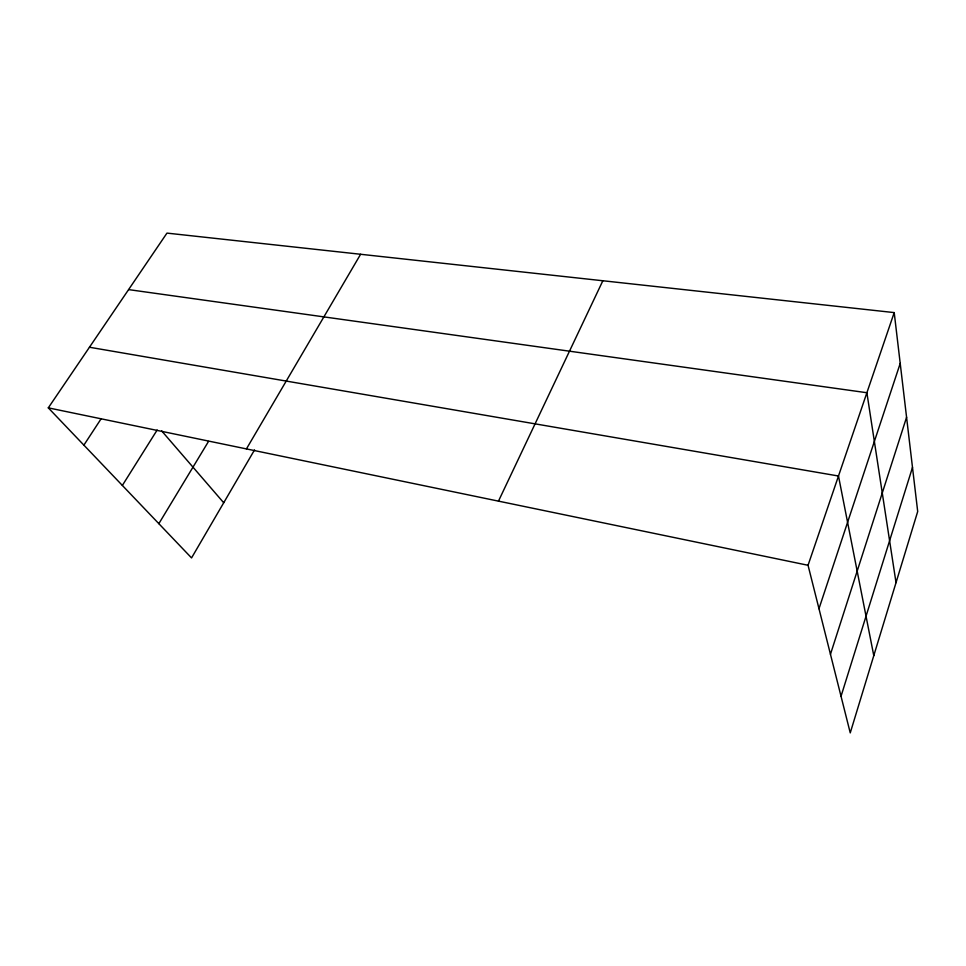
<?xml version="1.0" encoding="UTF-8"?>
<svg xmlns="http://www.w3.org/2000/svg" width="966" height="966" viewBox="0 0 966 966"><rect width="100%" height="100%" fill="white"/><g stroke="black" fill="none" stroke-linecap="round" stroke-linejoin="round"><path stroke-width="1.45" d="M841.036 696.269L912.496 467.387M830.458 654.296L906.579 417.276M818.975 608.713L900.215 363.409M894.214 312.598L917.7 511.509L850.249 732.892L808.047 565.279L894.214 312.598L166.961 233.108L48.3 407.857L191.546 557.925L254.529 449.915M498.468 501.137L602.844 280.756M246.427 448.912L360.608 254.275M158.847 523.669L208.523 441.414M122.356 485.439L157.156 430.015M83.885 445.133L100.875 419.159M128.599 289.607L866.888 392.727L896.025 582.631M89.464 347.241L838.488 476.009L873.783 655.636M48.3 407.857L808.047 565.279M161.672 430.896L223.714 502.755"/></g></svg>
